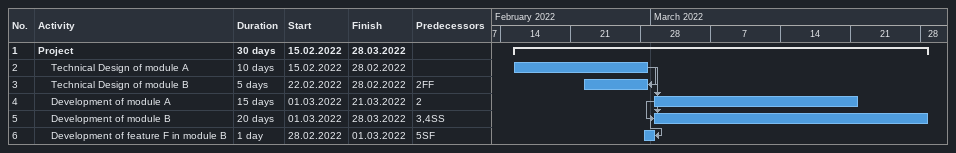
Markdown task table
| ID | Level | Task | Duration | Start | Finish | Predecessors |
|---|---|---|---|---|---|---|
| 1 | 1 | **Project** | 30d | 2022-02-15 | 2022-03-28 |  |
| 2 | 2 | Technical Design of module A | 10d | 2022-02-15 | 2022-02-28 |  |
| 3 | 2 | Technical Design of module B | 5d | 2022-02-22 | 2022-02-28 | 2FF |
| 4 | 2 | Development of module A | 15d | 2022-03-01 | 2022-03-21 | 2 |
| 5 | 2 | Development of module B | 20d | 2022-03-01 | 2022-03-28 | 3, 4SS |
| 6 | 2 | Development of feature F in module B | 1d | 2022-02-28 | 2022-03-01 | 5SF |
